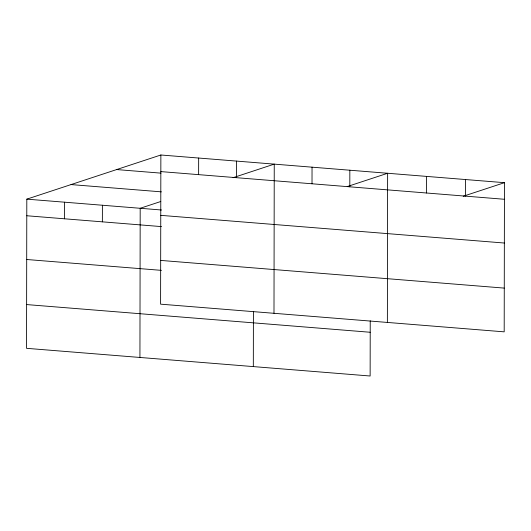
<?xml version="1.0" encoding="UTF-8"?>
<svg xmlns="http://www.w3.org/2000/svg" width="531" height="531" viewBox="0 0 531 531"><rect width="100%" height="100%" fill="white"/><g stroke="black" fill="none" stroke-linecap="round" stroke-linejoin="round"><path stroke-width="0.8" d="M160.866 154.992L160.601 304.163L504.191 331.848L504.45 182.677L160.866 154.992L26.809 199.152L26.55 348.323L370.134 376.008L370.233 320.784M64.576 218.799L64.603 202.198M102.37 221.845L102.397 205.238M139.932 357.456L140.191 208.285L160.787 201.501M198.627 174.639L198.66 158.039M236.421 177.686L236.454 161.085M253.32 366.596L253.413 311.372M273.989 313.303L274.248 164.125L233.063 177.693M312.016 183.779L312.042 167.172M349.81 186.826L349.836 170.219M387.371 322.436L387.63 173.265L347.208 186.58M426.539 193.005L426.572 176.405M465.481 196.145L465.508 179.538M463.264 196.244L504.45 182.677M160.833 171.599L504.423 199.278M116.628 169.562L160.993 173.139M71.048 184.576L161.424 191.857M26.809 199.152L161.557 210.004M160.76 215.347L504.344 243.032M26.782 215.752L161.53 226.611M160.681 260.416L504.264 288.101M26.703 259.5L161.451 270.359M26.63 304.575L370.213 332.26"/></g></svg>
